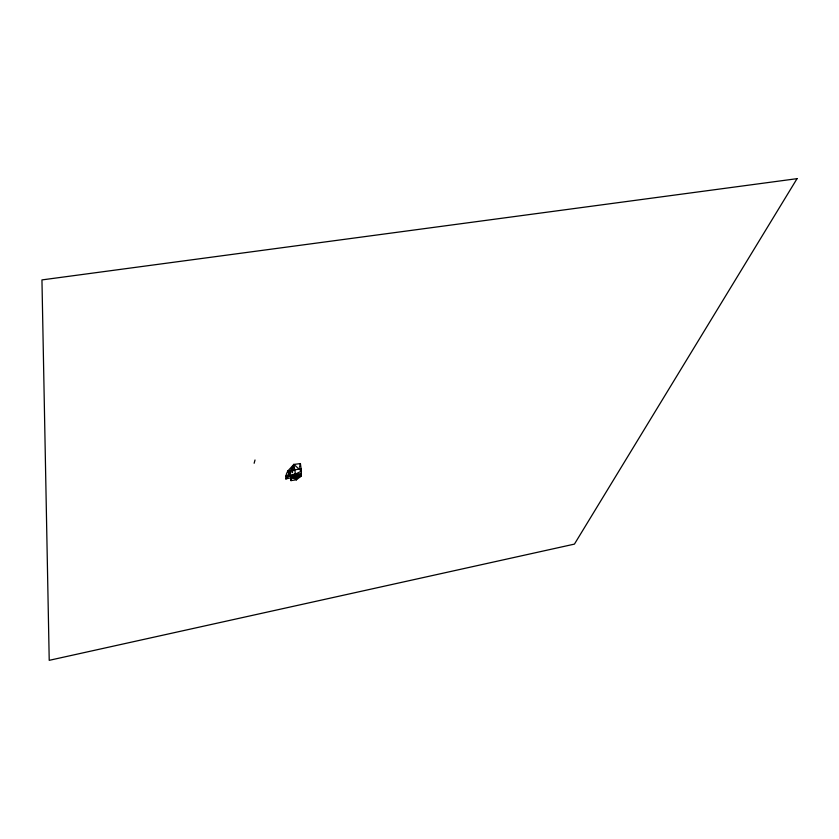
<?xml version="1.0" encoding="UTF-8"?>
<svg xmlns="http://www.w3.org/2000/svg" width="839" height="839" viewBox="0 0 839 839"><rect width="100%" height="100%" fill="white"/><g stroke="black" fill="none" stroke-linecap="round" stroke-linejoin="round"><path stroke-width="1.26" d="M301.054 475.398L285.847 478.943L293.87 464.449L301.411 471.099L300.97 476.342L296.387 479.751L290.976 480.621L291.164 476.3L301.411 471.099L300.414 463.568L293.87 464.449L287.777 471.036L286.361 474.119M290.976 480.621L291.773 476.195L301.138 474.444M292.402 472.672L293.87 464.449L296.387 479.751L291.164 476.3L285.9 475.147L285.847 478.943L289.497 475.786L295.611 473.699L300.97 476.342L291.07 478.471M296.387 479.751L297.625 474.769M299.481 467.302L300.414 463.568M254.144 463.264L255.014 459.992M293.87 464.449L289.497 475.786L285.879 476.258M301.211 473.448L289.497 475.786L287.777 471.036L301.107 468.802M291.164 476.3L291.773 476.195M797.05 178.665L574.432 544.112L49.218 660.335L41.95 279.911L797.05 178.665"/></g></svg>
